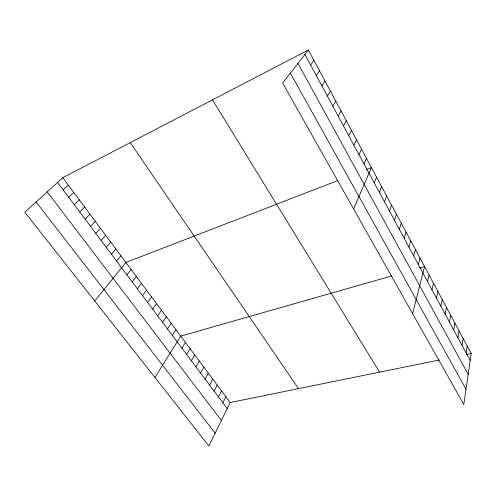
<?xml version="1.0" encoding="UTF-8"?>
<svg xmlns="http://www.w3.org/2000/svg" width="496" height="496" viewBox="0 0 496 496"><rect width="100%" height="100%" fill="white"/><g stroke="black" fill="none" stroke-linecap="round" stroke-linejoin="round"><path stroke-width="0.74" d="M471.2 353.505L463.803 404.469L282.639 83.037L308.357 50.015L471.2 353.505L466.668 354.423M466.135 352.978L467.195 346.041M462.036 345.383L463.146 338.501M457.889 337.708L459.054 330.869M453.697 329.945L454.913 323.156M449.45 322.09L450.728 315.351M445.16 314.148L446.493 307.458M440.82 306.113L442.209 299.472M436.424 297.978L437.875 291.394M431.985 289.751L433.492 283.222M427.484 281.424L429.052 274.951M412.598 313.627L424.564 266.588L419.535 268.02M418.326 264.467L420.019 258.118M413.664 255.837L415.425 249.55M408.946 247.101L410.769 240.882M404.172 238.254L406.063 232.103M399.336 229.301L401.295 223.225M394.438 220.236L396.471 214.235M389.478 211.06L391.586 205.127M384.462 201.767L386.644 195.914M379.378 192.361L381.635 186.583M374.232 182.832L376.569 177.134M353.611 208.959L371.43 167.567L366.643 169.415M364.033 163.947L366.525 158.416M358.986 154.603L361.559 149.16M439.326 359.991L230.175 402.541L208.897 445.985L24.8 212.214L62.794 177.686L308.357 50.015M353.877 145.142L356.525 139.785M222.878 402.777L225.878 396.775M218.488 396.93L221.545 390.953M348.7 135.569L351.435 130.299M214.067 391.034L217.174 385.082M209.603 385.082L212.765 379.155M205.096 379.074L208.314 373.178M343.468 125.872L346.282 120.695M200.545 373.017L203.819 367.139M195.957 366.897L199.287 361.051M338.16 116.058L341.068 110.974M191.326 360.722L194.711 354.907M186.645 354.485L190.092 348.7M332.791 106.113L335.786 101.134M181.927 348.192L185.436 342.438M154.944 377.475L180.73 336.121L391.958 275.881M327.354 96.044L330.441 91.165M172.348 335.426L175.981 329.741M167.493 328.953L171.182 323.299M321.848 85.851L325.023 81.071M162.589 322.419L166.346 316.795M157.641 315.816L161.46 310.229M152.638 309.157L156.525 303.602M316.268 75.522L319.536 70.854M147.591 302.424L151.547 296.912M142.495 295.628L146.512 290.154M310.62 65.063L313.987 60.5M137.349 288.771L141.434 283.334M132.147 281.84L136.307 276.446M126.902 274.84L131.13 269.489M94.699 300.967L125.903 262.465L337.714 180.6M116.541 261.032L120.912 255.762M111.433 254.225L115.878 248.998M106.28 247.355L110.8 242.172M101.079 240.424L105.667 235.284M95.821 233.418L100.49 228.321M90.52 226.35L95.257 221.297M85.163 219.207L89.981 214.204M79.751 211.997L84.649 207.043M74.288 204.712L79.267 199.814M68.777 197.358L73.83 192.51M63.203 189.931L68.343 185.138M36.078 201.965L215.165 433.194M47.207 191.853L221.39 420.484M57.573 182.435L227.218 408.568M62.794 177.686L230.175 402.541M130.262 142.612L298.511 388.635M212.493 99.857L379.601 372.143M290.396 73.079L466.004 389.298M297.953 63.376L468.174 374.356M304.891 54.461L470.189 360.48"/></g></svg>
